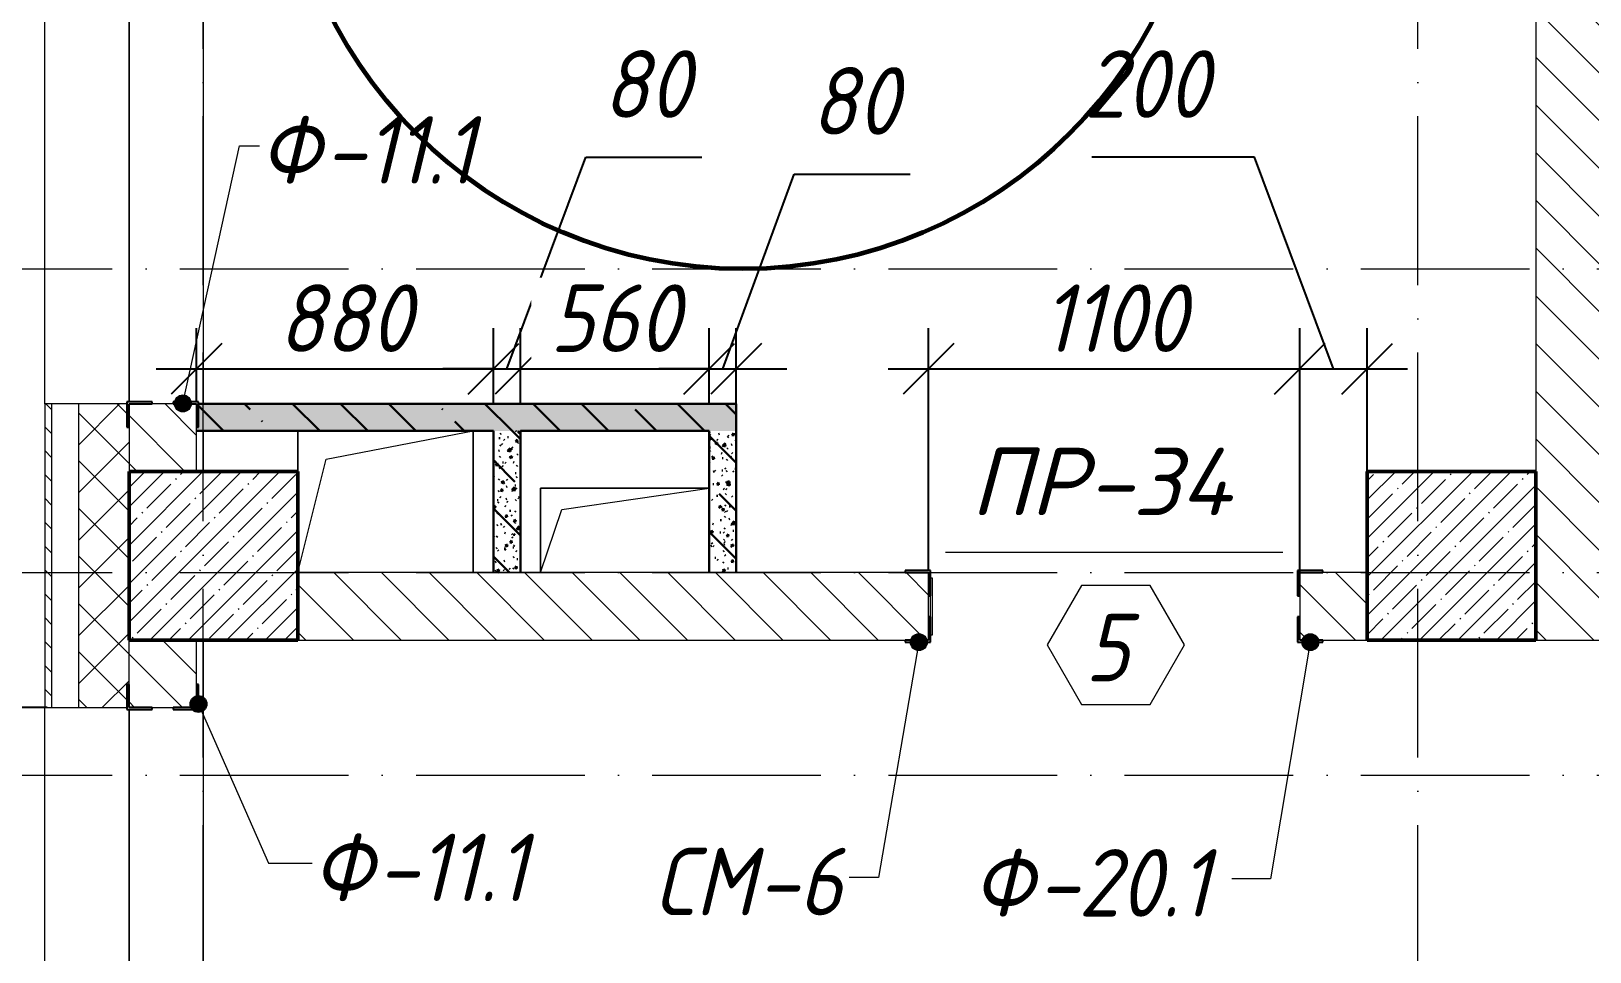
# Model space of a CAD drawing. Header units: millimetres. Extents: x -6064 to 178764, y -5836 to 29924.
# Drawn here: x -400 to 4220, y 9976 to 12705 of the extents above; entities that cross this region are included whole.
import ezdxf

# ---------------------------------------------------------------- set-up
doc = ezdxf.new("R2010")
doc.units = ezdxf.units.MM
doc.linetypes.add('50_200_ШТРИХ_1Т_ш5_п1_п1_', pattern=[700, 500, -100, 0, -100])
for name, color, linetype, lineweight in [('0) ПГП', 1, 'Continuous', 30), ('A-DOOR-IDEN', 7, 'Continuous', 9), ('A-FLOR', 7, 'Continuous', 9), ('A-GENM', 7, 'Continuous', 9), ('A-GENM-1', 7, 'Continuous', 25), ('A-GENM-IDEN', 7, 'Continuous', 9), ('A-WALL-4', 7, 'Continuous', 9), ('A-WALL-FNSH-1', 7, 'Continuous', 9), ('A-WALL-PATT-1', 7, 'Continuous', 5), ('I-WALL', 7, 'Continuous', 5), ('S-COLS-1', 7, 'Continuous', 5), ('S-COLS-2', 7, 'Continuous', 50), ('Оси-1', 7, '50_200_ШТРИХ_1Т_ш5_п1_п1_', 9)]:
    doc.layers.add(name, color=color, linetype=linetype, lineweight=lineweight)
doc.layers.add('A-ANNO-DIMS', color=7, linetype='Continuous')
for name, color, linetype, lineweight, true_color in [('A-WALL-1', 7, 'Continuous', 13, 0xce0000), ('A-WALL-2', 7, 'Continuous', 5, 0xce0000), ('A-WALL-FNSH-2', 7, 'Continuous', 13, 0xce0000), ('A-WALL-FNSH-4', 7, 'Continuous', 13, 0x0070df), ('A-WALL-PATT-2', 7, 'Continuous', 5, 0xce0000)]:
    doc.layers.add(name, color=color, linetype=linetype, lineweight=lineweight, true_color=true_color)
doc.styles.add('ISOCPEUR_I_2', font='isocpeui.ttf', dxfattribs={"width": 0.9, "height": 200})
doc.styles.add('ISOCPEUR_I_4', font='isocpeui.ttf', dxfattribs={"height": 200})
doc.dimstyles.new('ISO-2_0_0_9К_СРЕДНИЙ_2', dxfattribs={"dimscale": 304.8, "dimtxt": 199.196235, "dimasz": 0.492126, "dimexe": 0.393701, "dimexo": 0, "dimgap": 0, "dimtad": 1, "dimdec": 0, "dimzin": 0, "dimdsep": 46, "dimtxsty": 'ISOCPEUR_I_2', "dimblk1": 'OBLIQUE', "dimblk2": 'OBLIQUE', "dimsah": 1, "dimcen": 0.09, "dimdle": 0.393701, "dimazin": 0, "dimtfac": 1, "dimtdec": 4, "dimtix": 1, "dimtmove": 0, "dimatfit": 3, "dimfxl": 1, "dimtvp": 1, "dimtolj": 1, "dimtzin": 0, "dimarcsym": 2})
doc.dimstyles.new('ISO-2_0_0_9К_СРЕДНИЙ_ФОН_1', dxfattribs={"dimscale": 304.8, "dimtxt": 199.196235, "dimasz": 0.492126, "dimexe": 0.393701, "dimexo": 0, "dimgap": 0.164042, "dimtad": 1, "dimdec": 0, "dimdsep": 46, "dimtxsty": 'ISOCPEUR_I_2', "dimblk1": 'OBLIQUE', "dimblk2": 'OBLIQUE', "dimsah": 1, "dimcen": 0.09, "dimdle": 0.393701, "dimazin": 0, "dimtfac": 1, "dimtdec": 4, "dimtix": 1, "dimtmove": 0, "dimatfit": 3, "dimfxl": 1, "dimtvp": 1, "dimtfill": 1, "dimtolj": 1, "dimtzin": 0, "dimarcsym": 2})
doc.dimstyles.new('ISO-2_0_0_9К_СРЕДНИЙ_ФОН_2', dxfattribs={"dimscale": 304.8, "dimtxt": 199.196235, "dimasz": 0.492126, "dimexe": 0.393701, "dimexo": 0, "dimgap": 0.164042, "dimtad": 1, "dimdec": 0, "dimdsep": 46, "dimtxsty": 'ISOCPEUR_I_2', "dimblk1": 'OBLIQUE', "dimblk2": 'OBLIQUE', "dimsah": 1, "dimcen": 0.09, "dimdle": 0.393701, "dimazin": 0, "dimtfac": 1, "dimtdec": 4, "dimtix": 1, "dimtmove": 1, "dimatfit": 3, "dimfxl": 1, "dimtvp": 1, "dimtfill": 1, "dimtolj": 1, "dimtzin": 0, "dimarcsym": 2})
pattern_1 = [(135, (0, 0), (-70.7107, -70.7107), [])]
pattern_2 = [(50, (0, 0), (72.87376, -6.37607), [7.62, -83.82]), (355, (0, 0), (-14.097, 76.42244), [6.096, -67.056]), (100.451, (6.07, -0.53), (58.77696, 70.04687), [6.476, -71.236]), (46.184, (0, 20.32), (108.4314, -16.81745), [11.43, -125.73]), (96.636, (9.04, 18.92), (94.961, 98.9709), [9.714, -106.854]), (351.184, (0, 20.32), (94.9623, 98.9702), [9.144, -100.584]), (21, (10.16, 15.24), (60.64565, -40.90654), [7.62, -83.82]), (326, (10.16, 15.24), (24.72083, 73.67493), [6.096, -67.056]), (71.451, (15.214, 11.83), (85.3669, 32.76874), [6.476, -71.236]), (37.5, (0, 0), (1.235525, 33.82243), [3.353, -62.89, 3.353, -64.719, -67.31]), (37.5, (0, 0), (1.235525, 33.82243), [-134.315, 3.353, -63.957]), (7.5, (0, 0), (26.72815, 40.07255), [3.353, -35.458, 3.353, -61.366, -25.654]), (7.5, (0, 0), (26.72815, 40.07255), [-103.53, 3.353, -22.301]), (327.5, (-22.657, 0), (54.23632, -2.29212), [3.353, -22.047, 3.353, -75.895, -105.156]), (327.5, (-22.657, 0), (54.23632, -2.29212), [-104.648, 3.353, -101.803]), (317.5, (-32.817, 0), (59.25158, 10.17014), [3.353, -29.667, 3.353, -49.276, -74.676]), (317.5, (-32.817, 0), (59.25158, 10.17014), [-85.649, 3.353, -71.323])]
pattern_3 = [(135, (0, 0), (-142.5612, -142.5612), []), (135, (142.56, 0), (-142.5612, -142.5612), [252.016, -50.403, 3.353, -47.05])]
pattern_4 = [(45, (0, 0), (-57.0246, 57.0246), []), (45, (57.025, 0), (-57.0246, 57.0246), [100.806, -20.161, 3.353, -16.808])]

# ---------------------------------------------------------------- blocks, each defined once
blk = doc.blocks.new('AR_Отверстие прямоугольное _в плите_ - AR_Отверстие прямоугольное _в плите_-24438138-АР1_1_Кладочный план 2 этажа')
at = {"layer": 'A-GENM'}
for p, q in [((250, 125), (-250, 125)), ((-250, 125), (-250, -125)), ((-187.5, 62.5), (250, 125)), ((-250, -125), (-187.5, 62.5))]:
    blk.add_line(p, q, dxfattribs=at)
blk = doc.blocks.new('AR_Отверстие прямоугольное _в плите_ - AR_Отверстие прямоугольное _в плите_-24438141-АР1_1_Кладочный план 2 этажа')
at = {"layer": 'A-GENM'}
for p, q in [((-260, 210), (-260, 90)), ((-176, 126), (260, 210)), ((260, -210), (260, 210)), ((-260, -210), (-176, 126))]:
    blk.add_line(p, q, dxfattribs=at)
blk = doc.blocks.new('Фахверк_СКБ_Уголок - Ф-11_1_200х2500h_крепления в одну сторону-28441424-АР1_1_Кладочный план 2 этажа')
at = {"layer": 'A-GENM-1'}
for p, q in [((200, 156), (125, 156)), ((125, 156), (125, 81)), ((131, 81), (131, 150)), ((131, 150), (200, 150)), ((200, 150), (200, 156)), ((125, 81), (131, 81)), ((131, 19), (125, 19)), ((125, 19), (125, -56)), ((131, -50), (131, 19)), ((125, -56), (200, -56)), ((200, -50), (131, -50)), ((200, -56), (200, -50))]:
    blk.add_line(p, q, dxfattribs=at)
blk = doc.blocks.new('Фахверк_СКБ_Уголок_Тип 2 - СМ-6_200х2180 h-30007491-АР1_1_Кладочный план 2 этажа')
at = {"layer": 'A-GENM-1'}
for p, q in [((125, 156), (125, 81)), ((200, 156), (125, 156)), ((131, 81), (131, 150)), ((131, 150), (200, 150)), ((200, 150), (200, 156)), ((125, 81), (131, 81)), ((131, 19), (125, 19)), ((125, 19), (125, -56)), ((131, -50), (131, 19)), ((125, -56), (200, -56)), ((200, -50), (131, -50)), ((200, -56), (200, -50))]:
    blk.add_line(p, q, dxfattribs=at)
blk = doc.blocks.new('Стойка_Влож_Полоса боковая - Полоса-27101091-АР1_1_Кладочный план 2 этажа')
at = {"layer": 'A-GENM'}
for p, q in [((-5, 85), (0, 85)), ((-5, -85), (-5, 85)), ((0, 31), (0, -31)), ((0, -85), (-5, -85))]:
    blk.add_line(p, q, dxfattribs=at)
blk = doc.blocks.new('Фахверк_СКБ_Уголок - Ф-20_1_200х3960 h все крепления развернуты-28533923-АР1_1_Кладочный план 2 этажа')
at = {"layer": 'A-GENM-1'}
for p, q in [((200, 156), (125, 156)), ((125, 156), (125, 81)), ((131, 81), (131, 150)), ((131, 150), (200, 150)), ((200, 150), (200, 156)), ((125, 81), (131, 81)), ((131, 19), (125, 19)), ((125, 19), (125, -56)), ((131, -50), (131, 19)), ((125, -56), (200, -56)), ((200, -50), (131, -50)), ((200, -56), (200, -50))]:
    blk.add_line(p, q, dxfattribs=at)
blk = doc.blocks.new('_Oblique')
at = {"color": 0, "linetype": 'ByBlock', "lineweight": -2}
blk.add_line((-0.5, -0.5), (0.5, 0.5), dxfattribs=at)
blk = doc.blocks.new('DIMBLOCK96-АР1_1_Кладочный план 2 этажа')
at = {"layer": 'A-ANNO-DIMS', "color": 0, "lineweight": -2, "transparency": 16777216}
for p, q in [((-1360.2, 8480), (-1360.2, 10820)), ((-352.7, 10700), (-1480.2, 10700)), ((-410, 8600), (-1480.2, 8600))]:
    blk.add_line(p, q, dxfattribs=at)
at = {"layer": 'Defpoints', "color": 0, "transparency": 16777216}
for p in [(-1360.2, 10700), (-352.7, 10700), (-410, 8600)]:
    blk.add_point(p, dxfattribs=at)
at = {"layer": 'A-ANNO-DIMS', "color": 0, "lineweight": -2, "transparency": 16777216, "xscale": 150, "yscale": 150, "zscale": 150}
for p, rotation in [((-1360.2, 10700), 90), ((-1360.2, 8600), 270)]:
    blk.add_blockref('_Oblique', p, dxfattribs=dict(at, rotation=rotation))
at = {"layer": 'A-ANNO-DIMS', "color": 0, "transparency": 16777216, "insert": (-1460.2, 9650), "char_height": 200, "width": 560.814, "attachment_point": 5, "rotation": 90, "style": 'ISOCPEUR_I_2'}
blk.add_mtext('\\A1;2100', dxfattribs=at)
blk = doc.blocks.new('AAR_СКБ_Марка_Двери_Перемычка и проем - Марка перемычки и проема-25306769-АР1_1_Кладочный план 2 этажа')
at = {"layer": 'A-DOOR-IDEN'}
for p, q in [((-5, 0), (5, 0)), ((-0.968, -0.984), (-1.986, -2.747)), ((1.067, -0.984), (-0.968, -0.984)), ((2.085, -2.747), (1.067, -0.984)), ((-1.986, -2.747), (-0.968, -4.509)), ((1.067, -4.509), (2.085, -2.747)), ((-0.968, -4.509), (1.067, -4.509))]:
    blk.add_line(p, q, dxfattribs=at)
blk = doc.blocks.new('DIMBLOCK495-АР1_1_Кладочный план 2 этажа')
at = {"layer": 'A-ANNO-DIMS', "color": 0, "lineweight": -2, "transparency": 16777216}
for p, q in [((2260, 11108), (2260, 11824.1)), ((3360, 11100), (3360, 11824.1)), ((2140, 11704.1), (3480, 11704.1))]:
    blk.add_line(p, q, dxfattribs=at)
at = {"layer": 'Defpoints', "color": 0, "transparency": 16777216}
for p in [(3360, 11704.1), (2260, 11108), (3360, 11100)]:
    blk.add_point(p, dxfattribs=at)
at = {"layer": 'A-ANNO-DIMS', "color": 0, "lineweight": -2, "transparency": 16777216, "xscale": 150, "yscale": 150, "zscale": 150, "rotation": 180}
blk.add_blockref('_Oblique', (2260, 11704.1), dxfattribs=at)
at = {"layer": 'A-ANNO-DIMS', "color": 0, "lineweight": -2, "transparency": 16777216, "xscale": 150, "yscale": 150, "zscale": 150}
blk.add_blockref('_Oblique', (3360, 11704.1), dxfattribs=at)
at = {"layer": 'A-ANNO-DIMS', "color": 0, "transparency": 16777216, "insert": (2810, 11854.1), "char_height": 200, "width": 514.846, "attachment_point": 5, "style": 'ISOCPEUR_I_2', "bg_fill": 3, "box_fill_scale": 1.1, "bg_fill_color": 256, "bg_fill_true_color": 13158600, "bg_fill_transparency": 0}
blk.add_mtext('\\A1;1100', dxfattribs=at)
blk = doc.blocks.new('DIMBLOCK496-АР1_1_Кладочный план 2 этажа')
at = {"layer": 'A-ANNO-DIMS', "color": 0, "lineweight": -2, "transparency": 16777216}
for p, q in [((3225.9, 12331.4), (2743.6, 12331.4)), ((3460, 11704.1), (3225.9, 12331.4)), ((3360, 11100), (3360, 11824.1)), ((3560, 11400), (3560, 11824.1)), ((3240, 11704.1), (3680, 11704.1))]:
    blk.add_line(p, q, dxfattribs=at)
at = {"layer": 'Defpoints', "color": 0, "transparency": 16777216}
for p in [(3560, 11704.1), (3560, 11400), (3360, 11100)]:
    blk.add_point(p, dxfattribs=at)
at = {"layer": 'A-ANNO-DIMS', "color": 0, "lineweight": -2, "transparency": 16777216, "xscale": 150, "yscale": 150, "zscale": 150, "rotation": 180}
blk.add_blockref('_Oblique', (3360, 11704.1), dxfattribs=at)
at = {"layer": 'A-ANNO-DIMS', "color": 0, "lineweight": -2, "transparency": 16777216, "xscale": 150, "yscale": 150, "zscale": 150}
blk.add_blockref('_Oblique', (3560, 11704.1), dxfattribs=at)
at = {"layer": 'A-ANNO-DIMS', "color": 0, "transparency": 16777216, "insert": (2720.8, 12648), "char_height": 200, "width": 455.087, "attachment_point": 1, "line_spacing_factor": 1.149209, "style": 'ISOCPEUR_I_2', "bg_fill": 3, "box_fill_scale": 1.1, "bg_fill_color": 256, "bg_fill_true_color": 13158600, "bg_fill_transparency": 0}
blk.add_mtext('\\A1;200', dxfattribs=at)
blk = doc.blocks.new('DIMBLOCK497-АР1_1_Кладочный план 2 этажа')
at = {"layer": 'A-ANNO-DIMS', "color": 0, "lineweight": -2, "transparency": 16777216}
for p, q in [((90, 11607.1), (90, 11824.1)), ((970, 11601.1), (970, 11824.1)), ((-30, 11704.1), (1090, 11704.1))]:
    blk.add_line(p, q, dxfattribs=at)
at = {"layer": 'Defpoints', "color": 0, "transparency": 16777216}
for p in [(970, 11704.1), (90, 11607.1), (970, 11601.1)]:
    blk.add_point(p, dxfattribs=at)
at = {"layer": 'A-ANNO-DIMS', "color": 0, "lineweight": -2, "transparency": 16777216, "xscale": 150, "yscale": 150, "zscale": 150, "rotation": 180}
blk.add_blockref('_Oblique', (90, 11704.1), dxfattribs=at)
at = {"layer": 'A-ANNO-DIMS', "color": 0, "lineweight": -2, "transparency": 16777216, "xscale": 150, "yscale": 150, "zscale": 150}
blk.add_blockref('_Oblique', (970, 11704.1), dxfattribs=at)
at = {"layer": 'A-ANNO-DIMS', "color": 0, "transparency": 16777216, "insert": (530, 11854.1), "char_height": 200, "width": 455.087, "attachment_point": 5, "style": 'ISOCPEUR_I_2', "bg_fill": 3, "box_fill_scale": 1.1, "bg_fill_color": 256, "bg_fill_true_color": 13158600, "bg_fill_transparency": 0}
blk.add_mtext('\\A1;880', dxfattribs=at)
blk = doc.blocks.new('DIMBLOCK498-АР1_1_Кладочный план 2 этажа')
at = {"layer": 'A-ANNO-DIMS', "color": 0, "lineweight": -2, "transparency": 16777216}
for p, q in [((1010, 11704.1), (1244.2, 12331.4)), ((1244.2, 12331.4), (1588, 12331.4)), ((970, 11601.1), (970, 11824.1)), ((1050, 11601.1), (1050, 11824.1)), ((970, 11704.1), (820, 11704.1)), ((970, 11704.1), (1050, 11704.1)), ((970, 11704.1), (1050, 11704.1)), ((1050, 11704.1), (1200, 11704.1))]:
    blk.add_line(p, q, dxfattribs=at)
at = {"layer": 'Defpoints', "color": 0, "transparency": 16777216}
for p in [(1050, 11704.1), (970, 11601.1), (1050, 11601.1)]:
    blk.add_point(p, dxfattribs=at)
at = {"layer": 'A-ANNO-DIMS', "color": 0, "lineweight": -2, "transparency": 16777216, "xscale": 150, "yscale": 150, "zscale": 150}
blk.add_blockref('_Oblique', (970, 11704.1), dxfattribs=at)
at = {"layer": 'A-ANNO-DIMS', "color": 0, "lineweight": -2, "transparency": 16777216, "xscale": 150, "yscale": 150, "zscale": 150, "rotation": 180}
blk.add_blockref('_Oblique', (1050, 11704.1), dxfattribs=at)
at = {"layer": 'A-ANNO-DIMS', "color": 0, "transparency": 16777216, "insert": (1294.2, 12648), "char_height": 200, "width": 303.391, "attachment_point": 1, "line_spacing_factor": 1.149209, "style": 'ISOCPEUR_I_2', "bg_fill": 3, "box_fill_scale": 1.1, "bg_fill_color": 256, "bg_fill_true_color": 13158600, "bg_fill_transparency": 0}
blk.add_mtext('\\A1;80', dxfattribs=at)
blk = doc.blocks.new('DIMBLOCK499-АР1_1_Кладочный план 2 этажа')
at = {"layer": 'A-ANNO-DIMS', "color": 0, "lineweight": -2, "transparency": 16777216}
for p, q in [((1050, 11601.1), (1050, 11824.1)), ((1610, 11601.1), (1610, 11824.1)), ((930, 11704.1), (1730, 11704.1))]:
    blk.add_line(p, q, dxfattribs=at)
at = {"layer": 'Defpoints', "color": 0, "transparency": 16777216}
for p in [(1610, 11704.1), (1050, 11601.1), (1610, 11601.1)]:
    blk.add_point(p, dxfattribs=at)
at = {"layer": 'A-ANNO-DIMS', "color": 0, "lineweight": -2, "transparency": 16777216, "xscale": 150, "yscale": 150, "zscale": 150, "rotation": 180}
blk.add_blockref('_Oblique', (1050, 11704.1), dxfattribs=at)
at = {"layer": 'A-ANNO-DIMS', "color": 0, "lineweight": -2, "transparency": 16777216, "xscale": 150, "yscale": 150, "zscale": 150}
blk.add_blockref('_Oblique', (1610, 11704.1), dxfattribs=at)
at = {"layer": 'A-ANNO-DIMS', "color": 0, "transparency": 16777216, "insert": (1330, 11854.1), "char_height": 200, "width": 455.087, "attachment_point": 5, "style": 'ISOCPEUR_I_2', "bg_fill": 3, "box_fill_scale": 1.1, "bg_fill_color": 256, "bg_fill_true_color": 13158600, "bg_fill_transparency": 0}
blk.add_mtext('\\A1;560', dxfattribs=at)
blk = doc.blocks.new('DIMBLOCK500-АР1_1_Кладочный план 2 этажа')
at = {"layer": 'A-ANNO-DIMS', "color": 0, "lineweight": -2, "transparency": 16777216}
for p, q in [((1650, 11704.1), (1861.4, 12281.3)), ((1861.4, 12281.3), (2205.2, 12281.3)), ((1610, 11601.1), (1610, 11824.1)), ((1690, 11600), (1690, 11824.1)), ((1610, 11704.1), (1460, 11704.1)), ((1610, 11704.1), (1690, 11704.1)), ((1610, 11704.1), (1690, 11704.1)), ((1690, 11704.1), (1840, 11704.1))]:
    blk.add_line(p, q, dxfattribs=at)
at = {"layer": 'Defpoints', "color": 0, "transparency": 16777216}
for p in [(1690, 11704.1), (1610, 11601.1), (1690, 11600)]:
    blk.add_point(p, dxfattribs=at)
at = {"layer": 'A-ANNO-DIMS', "color": 0, "lineweight": -2, "transparency": 16777216, "xscale": 150, "yscale": 150, "zscale": 150}
blk.add_blockref('_Oblique', (1610, 11704.1), dxfattribs=at)
at = {"layer": 'A-ANNO-DIMS', "color": 0, "lineweight": -2, "transparency": 16777216, "xscale": 150, "yscale": 150, "zscale": 150, "rotation": 180}
blk.add_blockref('_Oblique', (1690, 11704.1), dxfattribs=at)
at = {"layer": 'A-ANNO-DIMS', "color": 0, "transparency": 16777216, "insert": (1911.4, 12598), "char_height": 200, "width": 303.391, "attachment_point": 1, "line_spacing_factor": 1.149209, "style": 'ISOCPEUR_I_2', "bg_fill": 3, "box_fill_scale": 1.1, "bg_fill_color": 256, "bg_fill_true_color": 13158600, "bg_fill_transparency": 0}
blk.add_mtext('\\A1;80', dxfattribs=at)

msp = doc.modelspace()

# ---------------------------------------------------------------- hatches: boundary and pattern name
at = {"layer": '0) ПГП'}
h = msp.add_hatch(dxfattribs=at)
h.set_pattern_fill('FP_25', color=256, style=0, pattern_type=2)
h.set_pattern_definition(pattern_2)
h.paths.add_polyline_path([(1050, 11520), (1690, 11520), (1690, 11600), (96, 11599.5), (96, 11531), (90, 11531), (90, 11520), (970, 11520)], flags=0)
h = msp.add_hatch(dxfattribs=at)
h.set_pattern_fill('FP_26', color=256, style=0, pattern_type=2)
h.set_pattern_definition(pattern_3)
h.paths.add_polyline_path([(1050, 11520), (1690, 11520), (1690, 11600), (96, 11599.5), (96, 11531), (90, 11531), (90, 11520), (970, 11520)], flags=0)
h = msp.add_hatch(dxfattribs=at)
h.set_pattern_fill('FP_25', color=256, style=0, pattern_type=2)
h.set_pattern_definition(pattern_2)
h.paths.add_polyline_path([(970, 11100), (1050, 11100), (1050, 11520), (970, 11520)], flags=0)
h = msp.add_hatch(dxfattribs=at)
h.set_pattern_fill('FP_26', color=256, style=0, pattern_type=2)
h.set_pattern_definition(pattern_3)
h.paths.add_polyline_path([(970, 11100), (1050, 11100), (1050, 11520), (970, 11520)], flags=0)
h = msp.add_hatch(dxfattribs=at)
h.set_pattern_fill('FP_25', color=256, style=0, pattern_type=2)
h.set_pattern_definition(pattern_2)
h.paths.add_polyline_path([(1610, 11100), (1690, 11100), (1690, 11520), (1610, 11520)], flags=0)
h = msp.add_hatch(dxfattribs=at)
h.set_pattern_fill('FP_26', color=256, style=0, pattern_type=2)
h.set_pattern_definition(pattern_3)
h.paths.add_polyline_path([(1610, 11100), (1690, 11100), (1690, 11520), (1610, 11520)], flags=0)
at = {"layer": 'A-GENM-IDEN'}
h = msp.add_hatch(color=256, dxfattribs=at)
edge = h.paths.add_edge_path(flags=0)
edge.add_arc((49.4, 11601.5), 25, 0, 360)
h = msp.add_hatch(color=256, dxfattribs=at)
edge = h.paths.add_edge_path(flags=0)
edge.add_arc((2231, 10894), 25, 0, 360)
h = msp.add_hatch(color=256, dxfattribs=at)
edge = h.paths.add_edge_path(flags=0)
edge.add_arc((3391.5, 10894), 25, 0, 360)
h = msp.add_hatch(color=256, dxfattribs=at)
edge = h.paths.add_edge_path(flags=0)
edge.add_arc((96, 10710.7), 25, 0, 360)
at = {"layer": 'A-WALL-PATT-1'}
h = msp.add_hatch(dxfattribs=at)
h.set_pattern_fill('FP_23', color=256, style=0, pattern_type=2)
h.set_pattern_definition([(135, (0, 0), (-35.35534, -35.35534), [])])
h.paths.add_polyline_path([(-360, -330), (-340, -330), (-340, 5220), (-360, 5220), (-360, -250)], flags=0)
h.paths.add_polyline_path([(-360, 7320), (-340, 7320), (-340, 8600), (-360, 8600)], flags=0)
h.paths.add_polyline_path([(-340, 10700), (-340, 11600), (-360, 11600), (-360, 10700)], flags=0)
h.paths.add_polyline_path([(-360, 13200), (-340, 13200), (-340, 15353), (-360, 15353), (-360, 15097.8)], flags=0)
h = msp.add_hatch(dxfattribs=at)
h.set_pattern_fill('FP_11', color=256, style=0, pattern_type=2)
h.set_pattern_definition([(45, (0, 0), (-70.7107, 70.7107), []), (135, (0, 0), (-70.7107, -70.7107), [])])
h.paths.add_polyline_path([(-260, -100), (-110, -100), (-110, 5220), (-260, 5220), (-260, 110.9)], flags=0)
h.paths.add_polyline_path([(-260, 7320), (-110, 7320), (-110, 8531), (-116, 8531), (-116, 8600), (-260, 8600), (-260, 8531)], flags=0)
h.paths.add_polyline_path([(-116, 10700), (-116, 10769), (-110, 10769), (-110, 11531), (-116, 11531), (-116, 11600), (-260, 11600), (-260, 10700)], flags=0)
h.paths.add_polyline_path([(-116, 13200), (-116, 13269), (-110, 13269), (-110, 15350), (-260, 15350), (-260, 13200)], flags=0)
at = {"layer": 'A-WALL-PATT-2'}
h = msp.add_hatch(dxfattribs=at)
h.set_pattern_fill('FP_22', color=256, style=0, pattern_type=2)
h.set_pattern_definition(pattern_1)
h.paths.add_polyline_path([(-110, 11400), (90, 11400), (90, 11600), (-110, 11600), (-110, 11531)], flags=0)
h.paths.add_polyline_path([(-41, 13200), (90, 13200), (90, 14700), (-110, 14700), (-110, 13200)], flags=0)
h = msp.add_hatch(dxfattribs=at)
h.set_pattern_fill('FP_22', color=256, style=0, pattern_type=2)
h.set_pattern_definition(pattern_1)
h.paths.add_polyline_path([(4060, 10900), (4260, 10900), (4260, 14600), (4060, 14600), (4060, 12956.8)], flags=0)
h = msp.add_hatch(dxfattribs=at)
h.set_pattern_fill('FP_22', color=256, style=0, pattern_type=2)
h.set_pattern_definition(pattern_1)
h.paths.add_polyline_path([(2260, 10900), (2260, 11100), (390, 11100), (390, 10900), (2191, 10900)], flags=0)
h.paths.add_polyline_path([(3429, 10900), (3560, 10900), (3560, 11100), (3360, 11100), (3360, 10900)], flags=0)
h = msp.add_hatch(dxfattribs=at)
h.set_pattern_fill('FP_22', color=256, style=0, pattern_type=2)
h.set_pattern_definition(pattern_1)
h.paths.add_polyline_path([(-110, 7900), (90, 7900), (90, 8600), (-110, 8600), (-110, 8531)], flags=0)
h.paths.add_polyline_path([(-110, 10700), (90, 10700), (90, 10899), (-110, 10899), (-110, 10769)], flags=0)
at = {"layer": 'S-COLS-1'}
h = msp.add_hatch(dxfattribs=at)
h.set_pattern_fill('FP_7', color=256, style=0, pattern_type=2)
h.set_pattern_definition(pattern_4)
h.paths.add_polyline_path([(-99.6, 10900), (390, 10900), (390, 11400), (-110, 11400), (-110, 10900)], flags=0)
h = msp.add_hatch(dxfattribs=at)
h.set_pattern_fill('FP_7', color=256, style=0, pattern_type=2)
h.set_pattern_definition(pattern_4)
h.paths.add_polyline_path([(3560, 10900), (4060, 10900), (4060, 11400), (3560, 11400)], flags=0)

# ---------------------------------------------------------------- linework, layer by layer
at = {"layer": '0) ПГП'}
for p, q in [((1690, 11600), (96, 11600)), ((1690, 11100), (1690, 11600)), ((90, 11520), (970, 11520)), ((970, 11520), (970, 11100)), ((1050, 11520), (1610, 11520)), ((1050, 11100), (1050, 11520)), ((1610, 11520), (1610, 11100))]:
    msp.add_line(p, q, dxfattribs=at)
at = {"layer": 'A-FLOR'}
for p, q in [((390, 11400), (390, 11520)), ((910, 11520), (910, 11100)), ((1110, 11350), (1610, 11350)), ((1110, 11100), (1110, 11350))]:
    msp.add_line(p, q, dxfattribs=at)
at = {"layer": 'A-GENM-IDEN'}
for p, q in [((49.4, 11601.5), (217.1, 12365.2)), ((217.1, 12365.2), (276.9, 12365.2)), ((2231, 10894), (2111.7, 10196.9)), ((3391.5, 10894), (3273.7, 10193.1)), ((96, 10710.7), (303.3, 10238.8)), ((303.3, 10238.8), (433.2, 10238.8)), ((2111.7, 10196.9), (2024.4, 10196.9)), ((3273.7, 10193.1), (3158.5, 10193.1))]:
    msp.add_line(p, q, dxfattribs=at)
for centre in [(49.4, 11601.5), (2231, 10894), (3391.5, 10894), (96, 10710.7)]:
    msp.add_circle(centre, 25, dxfattribs=at)
at = {"layer": 'A-WALL-1'}
for p, q in [((21, 11600), (-41, 11600)), ((90, 11400), (90, 11531)), ((-110, 11400), (90, 11400)), ((90, 10899), (-110, 10899)), ((90, 10769), (90, 10899)), ((-41, 10700), (21, 10700))]:
    msp.add_line(p, q, dxfattribs=at)
at = {"layer": 'A-WALL-2'}
msp.add_line((-110, 11531), (-110, 11400), dxfattribs=at)
at = {"layer": 'A-WALL-4'}
for p, q in [((-360, 11600), (-360, 13200)), ((-110, 13194), (-110, 11606)), ((-116, 11600), (-340, 11600)), ((-340, 11600), (-340, 10700)), ((-260, 11600), (-260, 10700)), ((-110, 10769), (-110, 11400)), ((-360, 8600), (-360, 10700)), ((-340, 10700), (-116, 10700)), ((-110, 10694), (-110, 8606))]:
    msp.add_line(p, q, dxfattribs=at)
at = {"layer": 'A-WALL-FNSH-1'}
for p, q in [((-340, 11600), (-360, 11600)), ((-360, 11600), (-360, 10700)), ((-360, 10700), (-340, 10700))]:
    msp.add_line(p, q, dxfattribs=at)
at = {"layer": 'A-WALL-FNSH-2'}
for p, q in [((4060, 14600), (4060, 10900)), ((2191, 11100), (390, 11100)), ((390, 11100), (390, 10900)), ((3560, 11100), (3429, 11100)), ((3560, 10900), (3560, 11100)), ((2260, 10969), (2260, 11031)), ((3360, 11031), (3360, 10969)), ((390, 10900), (2191, 10900)), ((3429, 10900), (3560, 10900)), ((4060, 10900), (4260, 10900))]:
    msp.add_line(p, q, dxfattribs=at)
at = {"layer": 'A-WALL-FNSH-4'}
msp.add_line((1610, 11100), (1690, 11100), dxfattribs=at)
at = {"layer": 'I-WALL'}
for p, q in [((110, 14700), (110, 11600)), ((-110, 11606), (-110, 13194)), ((110, 11520), (110, 11400)), ((110, 10900), (110, 8500)), ((-110, 8606), (-110, 10694))]:
    msp.add_line(p, q, dxfattribs=at)
at = {"layer": 'S-COLS-2'}
for p, q in [((390, 11400), (-110, 11400)), ((-110, 11400), (-110, 10900)), ((390, 10900), (390, 11400)), ((4060, 11400), (3560, 11400)), ((3560, 11400), (3560, 10900)), ((4060, 10900), (4060, 11400)), ((-110, 10900), (390, 10900)), ((3560, 10900), (4060, 10900))]:
    msp.add_line(p, q, dxfattribs=at)
at = {"layer": 'Оси-1'}
for p, q in [((110, -4150), (110, 28636.9)), ((3710, -4150), (3710, 28636.9)), ((-4160, 12000), (125951.6, 12000)), ((-4160, 11100), (125951.6, 11100)), ((-4160, 10500), (125951.6, 10500))]:
    msp.add_line(p, q, dxfattribs=at)

# ---------------------------------------------------------------- block references
at = {"layer": 'A-DOOR-IDEN', "xscale": 99.99999999999993, "yscale": 99.99999999999993, "zscale": 99.99999999999993}
msp.add_blockref('AAR_СКБ_Марка_Двери_Перемычка и проем - Марка перемычки и проема-25306769-АР1_1_Кладочный план 2 этажа', (2810, 11160.6), dxfattribs=at)
at = {"layer": 'A-GENM'}
for name, p in [('AR_Отверстие прямоугольное _в плите_ - AR_Отверстие прямоугольное _в плите_-24438141-АР1_1_Кладочный план 2 этажа', (650, 11310)), ('AR_Отверстие прямоугольное _в плите_ - AR_Отверстие прямоугольное _в плите_-24438138-АР1_1_Кладочный план 2 этажа', (1360, 11225))]:
    msp.add_blockref(name, p, dxfattribs=at)
at = {"layer": 'A-GENM', "rotation": 180}
msp.add_blockref('Стойка_Влож_Полоса боковая - Полоса-27101091-АР1_1_Кладочный план 2 этажа', (2266, 11000), dxfattribs=at)
at = {"layer": 'A-GENM-1'}
for name, p, rotation in [('Фахверк_СКБ_Уголок - Ф-11_1_200х2500h_крепления в одну сторону-28441424-АР1_1_Кладочный план 2 этажа', (-60, 11731), 269.9999999999999), ('Фахверк_СКБ_Уголок_Тип 2 - СМ-6_200х2180 h-30007491-АР1_1_Кладочный план 2 этажа', (2391, 11050), 180), ('Фахверк_СКБ_Уголок - Ф-11_1_200х2500h_крепления в одну сторону-28441424-АР1_1_Кладочный план 2 этажа', (40, 10569), 89.99999999999991)]:
    msp.add_blockref(name, p, dxfattribs=dict(at, rotation=rotation))
msp.add_blockref('Фахверк_СКБ_Уголок - Ф-20_1_200х3960 h все крепления развернуты-28533923-АР1_1_Кладочный план 2 этажа', (3229, 10950), dxfattribs=at)

# ---------------------------------------------------------------- texts
at = {"layer": 'A-DOOR-IDEN', "insert": (2723.8, 10978), "char_height": 200, "width": 158.734, "attachment_point": 1, "style": 'ISOCPEUR_I_2'}
msp.add_mtext('\\fISOCPEUR|b0|i1|c204|p34|;\\W.9;5', dxfattribs=at)
at = {"layer": 'A-GENM-IDEN', "char_height": 200, "attachment_point": 1, "style": 'ISOCPEUR_I_2'}
for s, insert, width in [('\\fISOCPEUR|b0|i1|c204|p34|;\\W.9;Ф', (276.9, 12452.8), 230.886), ('-11.1', (467.4, 12452.8), 577.215), ('\\fISOCPEUR|b0|i1|c204|p34|;\\W.9;Ф', (433.2, 10326.4), 230.886), ('-11.1', (623.7, 10326.4), 577.215), ('СМ', (1447, 10284.6), 367.975), ('-6', (1750.6, 10284.6), 317.468), ('\\fISOCPEUR|b0|i1|c204|p34|;\\W.9;Ф', (2390.4, 10280.7), 230.886), ('-20.1', (2580.9, 10280.7), 663.797)]:
    msp.add_mtext(s, dxfattribs=dict(at, insert=insert, width=width))

# ---------------------------------------------------------------- dimensions: what is measured, and where the dimension line sits
at = {"layer": 'A-ANNO-DIMS'}
dim = msp.add_linear_dim(base=(-1360.2, 10700), p1=(-410, 8600), p2=(-352.7, 10700), angle=90, dimstyle='ISO-2_0_0_9К_СРЕДНИЙ_2', override={"dimpost": '<>', "dimfxl": 2100.782645}, dxfattribs=at)
dim.commit()
dim.dimension.update_dxf_attribs({"geometry": 'DIMBLOCK96-АР1_1_Кладочный план 2 этажа', "text_midpoint": (-1460.2, 9650)})

# ---------------------------------------------------------------- next in the draw order: dimensions: what is measured, and where the dimension line sits
for base, p1, p2, override, picture, middle in [((970, 11704.1), (90, 11607.1), (970, 11601.1), {"dimpost": '<>', "dimfxl": 880.020719}, 'DIMBLOCK497-АР1_1_Кладочный план 2 этажа', (530, 11854.1)), ((3360, 11704.1), (2260, 11108), (3360, 11100), {"dimpost": '<>', "dimfxl": 1100.029091}, 'DIMBLOCK495-АР1_1_Кладочный план 2 этажа', (2810, 11854.1))]:
    dim = msp.add_linear_dim(base=base, p1=p1, p2=p2, dimstyle='ISO-2_0_0_9К_СРЕДНИЙ_ФОН_1', override=override, dxfattribs=at)
    dim.commit()
    dim.dimension.update_dxf_attribs({"geometry": picture, "text_midpoint": middle})

# ---------------------------------------------------------------- next in the draw order: dimensions: what is measured, and where the dimension line sits
for base, p1, p2, override, picture, middle in [((1050, 11704.1), (970, 11601.1), (1050, 11601.1), {"dimpost": '<>', "dimfxl": 80}, 'DIMBLOCK498-АР1_1_Кладочный план 2 этажа', (1294.2, 12331.4)), ((3560, 11704.1), (3360, 11100), (3560, 11400), {"dimpost": '<>', "dimfxl": 360.555096}, 'DIMBLOCK496-АР1_1_Кладочный план 2 этажа', (3175.9, 12331.4))]:
    dim = msp.add_linear_dim(base=base, p1=p1, p2=p2, dimstyle='ISO-2_0_0_9К_СРЕДНИЙ_ФОН_2', override=override, dxfattribs=at)
    dim.commit()
    dim.dimension.update_dxf_attribs({"geometry": picture, "text_midpoint": middle, "dimtype": 160})

# ---------------------------------------------------------------- next in the draw order: texts
at = {"layer": 'A-GENM-IDEN', "char_height": 200, "attachment_point": 1, "style": 'ISOCPEUR_I_4'}
for s, insert, width in [('ПР', (2384.2, 11469.9), 416.877), ('-34', (2728.2, 11469.9), 561.181)]:
    msp.add_mtext(s, dxfattribs=dict(at, insert=insert, width=width))

# ---------------------------------------------------------------- next in the draw order: dimensions: what is measured, and where the dimension line sits
at = {"layer": 'A-ANNO-DIMS'}
dim = msp.add_linear_dim(base=(1610, 11704.1), p1=(1050, 11601.1), p2=(1610, 11601.1), dimstyle='ISO-2_0_0_9К_СРЕДНИЙ_ФОН_1', override={"dimpost": '<>', "dimfxl": 559.999982}, dxfattribs=at)
dim.commit()
dim.dimension.update_dxf_attribs({"geometry": 'DIMBLOCK499-АР1_1_Кладочный план 2 этажа', "text_midpoint": (1330, 11854.1)})

# ---------------------------------------------------------------- next in the draw order: dimensions: what is measured, and where the dimension line sits
dim = msp.add_linear_dim(base=(1690, 11704.1), p1=(1610, 11601.1), p2=(1690, 11600), dimstyle='ISO-2_0_0_9К_СРЕДНИЙ_ФОН_2', override={"dimpost": '<>', "dimfxl": 80.007602}, dxfattribs=at)
dim.commit()
dim.dimension.update_dxf_attribs({"geometry": 'DIMBLOCK500-АР1_1_Кладочный план 2 этажа', "text_midpoint": (1911.4, 12281.3), "dimtype": 160})

# ---------------------------------------------------------------- next in the draw order: linework, layer by layer
at = {"color": 6, "lineweight": 60}
msp.add_circle((1709.8, 13369.4), 1369.4, dxfattribs=at)

doc.saveas('drawing.dxf')
